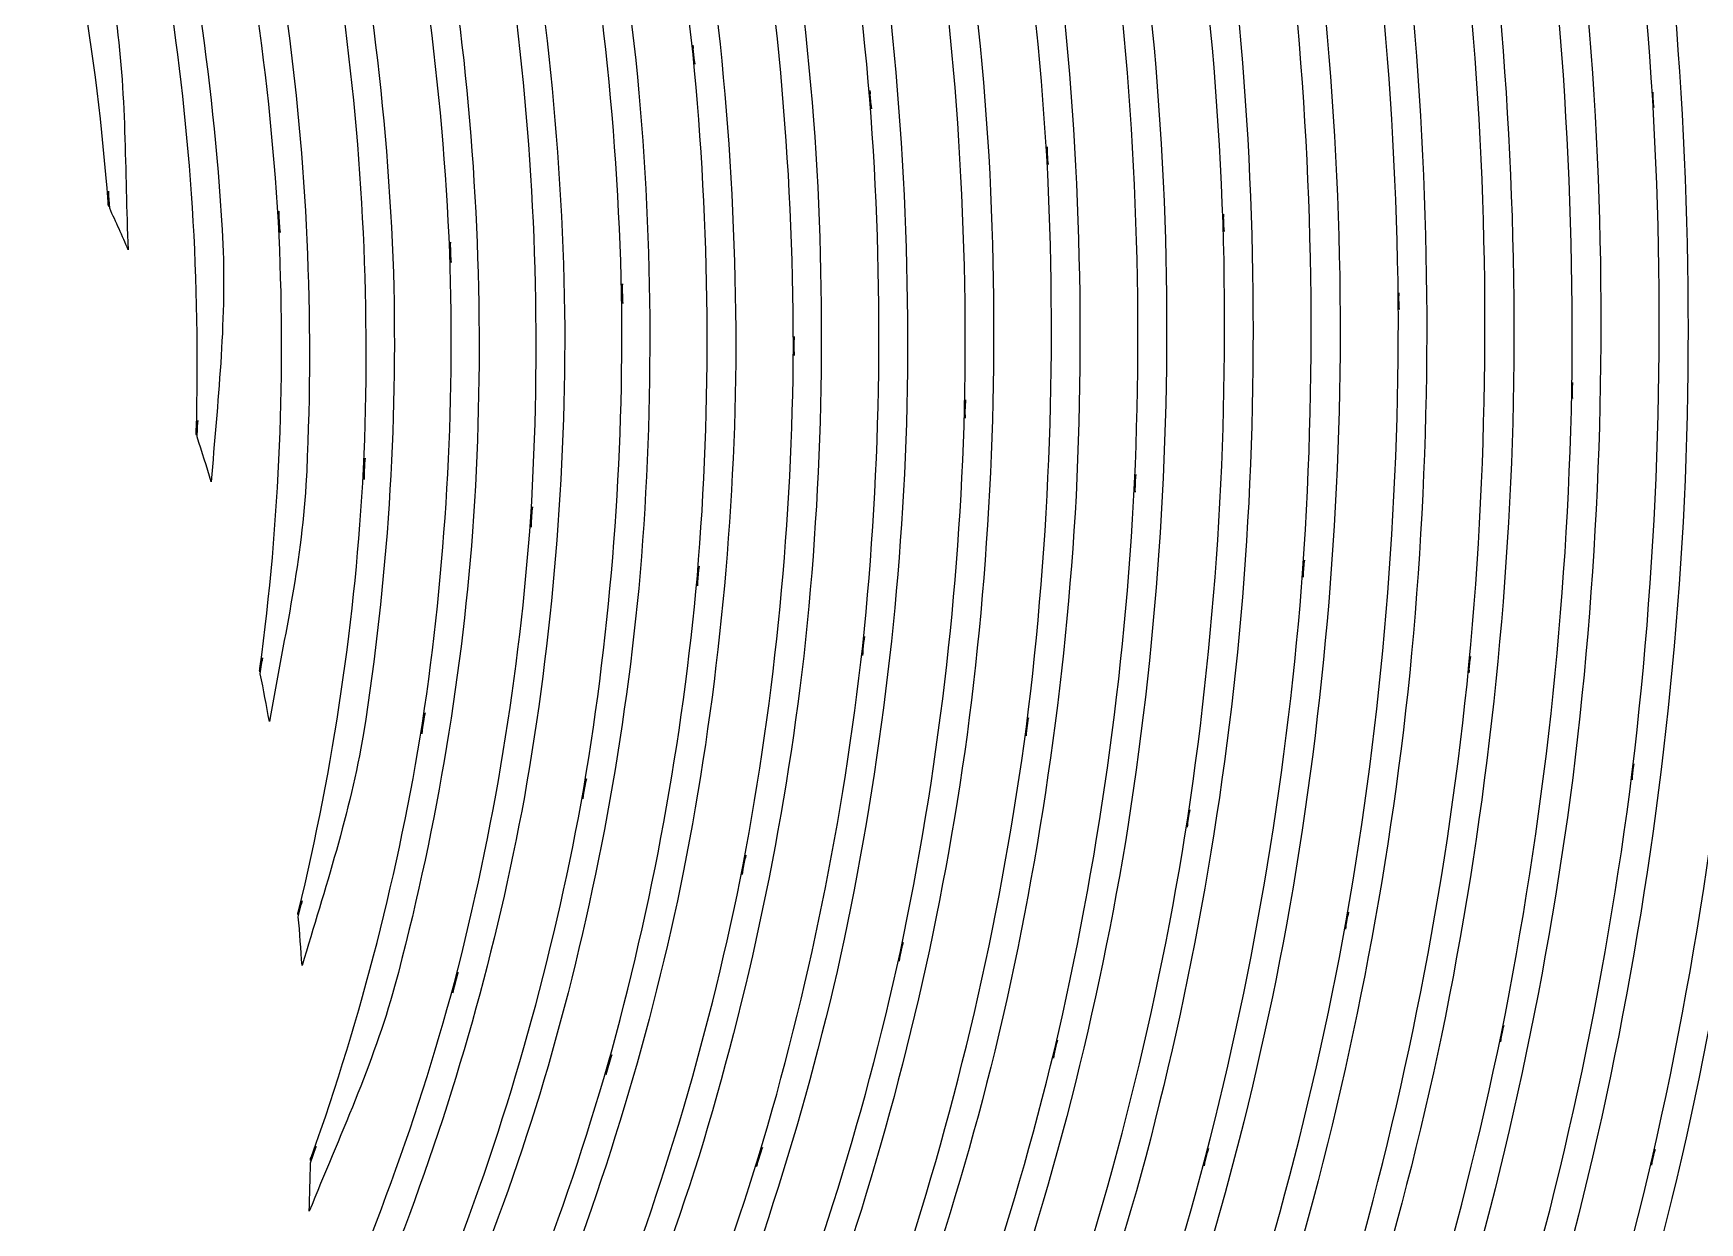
# Model space of a CAD drawing. Extents: x 1 to 151, y 102 to 252.
# Drawn here: x 107.68 to 133, y 176.26 to 194.33 of the extents above; entities that cross this region are included whole.
import ezdxf

# ---------------------------------------------------------------- set-up
doc = ezdxf.new("R2010")
doc.units = 0
doc.layers.add('Ebene_1', color=7, linetype='CONTINUOUS')

msp = doc.modelspace()

# ---------------------------------------------------------------- linework, layer by layer
at = {"layer": 'Ebene_1', "color": 7}
for p, q in [((117.731005, 193.864703), (117.701147, 194.152036)), ((117.702318, 194.008562), (117.702311, 194.008562)), ((120.414337, 193.185725), (120.391848, 193.463364)), ((120.389914, 193.324159), (120.389909, 193.324159)), ((132.286148, 193.322219), (132.286148, 193.322219)), ((132.303984, 193.205503), (132.289638, 193.439325)), ((123.077896, 192.470687), (123.077896, 192.470687)), ((123.098059, 192.338848), (123.082936, 192.606793)), ((108.838005, 191.673832), (108.819779, 191.93247)), ((111.402683, 191.466378), (111.402683, 191.466378)), ((111.427112, 191.305841), (111.409273, 191.628075)), ((125.757351, 191.451252), (125.757351, 191.451252)), ((125.773637, 191.322516), (125.765105, 191.581931)), ((114.006136, 191.003386), (114.006136, 191.003386)), ((114.026688, 190.849055), (114.015056, 191.159653)), ((116.634018, 190.227079), (116.628589, 190.526048)), ((116.616956, 190.375981), (116.616956, 190.375981)), ((128.41975, 190.261591), (128.419744, 190.261591)), ((128.432154, 190.137118), (128.430219, 190.387613)), ((119.240961, 189.437977), (119.241343, 189.726863)), ((119.227381, 189.584165), (119.227389, 189.584165)), ((131.056546, 188.905576), (131.056546, 188.905576)), ((131.065852, 188.782656), (131.069728, 189.024622)), ((121.838988, 188.482525), (121.845578, 188.760554)), ((110.168038, 188.197905), (110.176181, 188.447627)), ((121.829292, 188.622896), (121.829292, 188.622896)), ((112.696266, 187.714364), (112.696266, 187.714364)), ((112.704022, 187.552277), (112.719921, 187.874121)), ((124.412969, 187.493724), (124.412969, 187.493724)), ((124.419175, 187.359172), (124.431971, 187.627892)), ((115.241942, 186.825994), (115.262494, 187.135819)), ((115.237289, 186.983428), (115.237289, 186.983428)), ((117.76979, 185.934911), (117.795382, 186.23349)), ((126.971442, 186.200918), (126.971442, 186.200918)), ((126.974158, 186.069464), (126.992381, 186.327717)), ((117.768627, 186.086915), (117.76862, 186.086915)), ((120.279787, 184.877862), (120.310419, 185.165197)), ((120.281724, 185.024439), (120.281722, 185.024439)), ((129.493858, 184.612244), (129.518287, 184.861966)), ((111.12737, 184.596345), (111.161492, 184.840637)), ((129.494245, 184.736717), (129.49424, 184.736717)), ((113.581922, 183.685874), (113.631166, 184.004228)), ((113.591228, 183.848734), (113.591228, 183.848734)), ((122.763419, 183.656015), (122.79948, 183.932105)), ((122.768459, 183.794447), (122.768459, 183.794447)), ((131.971671, 182.989836), (132.001142, 183.230638)), ((131.975547, 183.111982), (131.975547, 183.111982)), ((116.029494, 182.698623), (116.082618, 183.004571)), ((116.041514, 182.854117), (116.041514, 182.854117)), ((125.212541, 182.269369), (125.253256, 182.5346)), ((125.220684, 182.403534), (125.220684, 182.403534)), ((118.450698, 181.547739), (118.507312, 181.841665)), ((118.465431, 181.69858), (118.465431, 181.69858)), ((111.704365, 180.907538), (111.764079, 181.149893)), ((127.618233, 180.719085), (127.66399, 180.974623)), ((127.629092, 180.847824), (127.629092, 180.847824)), ((120.836615, 180.234768), (120.897105, 180.516671)), ((120.853677, 180.379403), (120.853677, 180.379403)), ((114.050341, 179.748897), (114.132549, 180.060272)), ((114.076709, 179.909821), (114.076709, 179.909821)), ((123.179103, 178.759321), (123.243083, 179.029981)), ((129.972744, 179.007492), (130.022378, 179.252558)), ((129.986703, 179.133901), (129.986703, 179.133901)), ((116.381583, 178.510765), (116.466505, 178.809344)), ((123.198879, 178.900079), (123.198879, 178.900079)), ((116.409502, 178.663156), (116.409502, 178.663156)), ((111.888551, 177.169873), (111.978125, 177.417268)), ((118.669009, 177.11326), (118.756257, 177.399429)), ((118.698867, 177.260221), (118.698867, 177.260221)), ((125.469629, 177.124505), (125.537488, 177.38392)), ((125.491731, 177.258671), (125.491731, 177.258671)), ((132.266759, 177.134198), (132.321436, 177.370734)), ((132.283045, 177.254405), (132.283045, 177.254405))]:
    msp.add_line(p, q, dxfattribs=at)
for points in [[(126.915605, 204.194371), (127.795977, 200.951075), (128.383192, 197.635701), (128.672179, 194.287754)], [(132.286148, 193.322219), (132.063172, 196.855296), (131.525395, 200.36133), (130.678475, 203.798851)], [(129.859904, 203.401779), (130.683688, 200.011766), (131.203011, 196.554666), (131.411351, 193.072111)], [(132.808467, 202.43353), (133.566728, 198.896943), (134.007595, 195.300294), (134.12648, 191.685075)], [(117.702311, 194.008562), (117.409255, 196.76589), (116.867683, 199.490568), (116.082618, 202.150074)], [(120.389909, 193.324159), (120.14806, 196.213873), (119.646062, 199.075461), (118.888872, 201.874761)], [(112.557058, 201.749514), (113.331831, 199.272125), (113.879004, 196.729589), (114.191875, 194.152812)], [(115.310578, 201.667307), (116.067691, 199.053124), (116.585179, 196.376067), (116.858148, 193.668105)], [(118.100546, 201.419914), (118.831238, 198.666473), (119.310752, 195.853038), (119.5345, 193.013171)], [(123.077896, 192.470687), (122.895963, 195.493447), (122.442649, 198.493566), (121.721882, 201.435037)], [(120.918433, 201.006169), (121.613825, 198.113311), (122.046322, 195.163827), (122.212016, 192.193047)], [(125.757351, 191.451252), (125.644221, 194.605068), (125.247867, 197.741856), (124.573116, 200.824694)], [(123.755322, 200.424521), (124.406799, 197.390207), (124.783811, 194.303679), (124.882165, 191.201921)], [(128.419744, 190.261583), (128.384683, 193.544783), (128.055562, 196.818235), (127.435597, 200.042564)], [(126.603454, 199.674196), (127.202083, 196.498669), (127.514386, 193.276243), (127.536804, 190.04483)], [(131.056546, 188.905571), (131.107872, 192.316848), (130.854582, 195.725323), (130.298465, 199.09138)], [(111.402686, 191.466378), (111.25967, 193.856654), (110.897697, 196.22841), (110.320434, 198.552391)], [(129.455076, 198.750152), (129.991338, 195.43338), (130.229053, 192.075463), (130.166626, 188.71596)], [(108.815134, 191.764567), (108.642919, 194.027352), (108.262675, 196.269171), (107.677822, 198.462043)], [(114.006124, 191.003386), (113.900979, 193.521195), (113.566194, 196.023744), (113.005301, 198.480655)], [(109.547615, 198.07234), (110.097214, 195.793149), (110.434623, 193.468438), (110.557744, 191.127082)], [(112.215825, 198.028522), (112.750919, 195.61655), (113.063073, 193.161393), (113.149951, 190.692398)], [(116.616956, 190.375981), (116.558266, 193.02192), (116.259583, 195.656664), (115.723546, 198.248385)], [(114.919711, 197.820679), (115.431112, 195.276476), (115.709119, 192.691118), (115.751078, 190.096404)], [(119.227389, 189.584165), (119.224156, 192.356442), (118.970444, 195.122642), (118.467758, 197.848986)], [(132.300494, 197.653552), (132.765523, 194.196533), (132.920062, 190.704896), (132.763486, 187.220351)], [(117.649187, 197.451527), (118.129032, 194.771851), (118.363909, 192.054567), (118.352205, 189.33212)], [(121.829292, 188.622896), (121.890614, 191.522271), (121.690102, 194.42078), (121.229808, 197.284014)], [(120.398441, 196.91331), (120.837399, 194.098757), (121.019798, 191.250551), (120.945575, 188.403033)], [(124.412969, 187.493724), (124.547832, 190.519167), (124.410141, 193.549945), (124.000777, 196.550362)], [(123.157388, 196.207189), (123.54671, 193.256475), (123.668632, 190.277047), (123.522663, 187.304495)], [(126.971442, 186.200918), (127.18807, 189.348324), (127.12226, 192.508587), (126.773683, 195.644156)], [(125.918272, 195.332392), (126.249097, 192.246016), (126.300932, 189.136547), (126.074542, 186.040771)], [(110.154468, 188.283603), (110.219461, 190.55223), (110.075839, 192.821315), (109.723272, 195.063284)], [(112.696266, 187.714364), (112.803788, 190.106733), (112.692134, 192.503412), (112.360849, 194.875219)], [(108.919049, 194.637517), (109.096862, 193.447756), (109.063847, 192.242656), (109.119524, 191.04216)], [(111.542278, 194.47582), (111.85041, 192.151994), (111.943337, 189.805324), (111.821081, 187.464256)], [(115.237289, 186.983428), (115.395458, 189.498256), (115.324239, 192.022029), (115.023242, 194.523903)], [(129.49424, 184.736717), (129.802397, 188.005953), (129.817527, 191.295827), (129.538057, 194.567721)], [(128.672179, 194.287754), (128.935239, 191.066971), (128.908746, 187.829619), (128.593464, 184.613408)], [(114.191875, 194.152812), (114.47149, 191.699401), (114.524902, 189.226066), (114.353573, 186.762788)], [(117.701147, 194.152036), (117.706057, 194.104357), (117.697551, 194.056256), (117.702318, 194.008562)], [(117.76862, 186.086915), (117.986627, 188.723984), (117.964772, 191.375319), (117.702311, 194.008562)], [(117.702311, 194.008562), (117.707491, 193.959837), (117.725983, 193.913448), (117.731005, 193.864703)], [(116.858148, 193.668105), (117.101045, 191.083717), (117.107327, 188.482899), (116.877923, 185.897297)], [(120.391848, 193.463364), (120.395595, 193.417007), (120.386297, 193.370524), (120.389914, 193.324159)], [(120.281722, 185.024439), (120.568408, 187.782159), (120.604915, 190.559808), (120.389909, 193.324159)], [(120.389909, 193.324159), (120.393826, 193.277366), (120.41056, 193.23253), (120.414337, 193.185725)], [(131.975547, 183.111982), (132.383382, 186.499471), (132.487328, 189.91628), (132.286148, 193.322219)], [(132.289638, 193.439325), (132.292031, 193.400263), (132.283842, 193.361282), (132.286148, 193.322219)], [(132.286148, 193.322219), (132.288643, 193.282862), (132.301579, 193.244866), (132.303984, 193.205503)], [(119.5345, 193.013171), (119.731714, 190.298049), (119.681428, 187.57119), (119.385209, 184.865066)], [(131.411351, 193.072111), (131.598172, 189.717259), (131.483547, 186.352484), (131.070118, 183.017754)], [(122.768459, 183.794447), (123.132473, 186.671526), (123.236226, 189.574963), (123.077896, 192.470687)], [(123.082936, 192.606793), (123.08555, 192.561369), (123.075412, 192.516116), (123.077896, 192.470687)], [(123.077896, 192.470687), (123.080571, 192.426221), (123.095501, 192.383325), (123.098059, 192.338848)], [(122.212016, 192.193047), (122.354515, 189.347303), (122.238888, 186.495126), (121.867293, 183.670364)], [(108.819779, 191.93247), (108.823781, 191.876493), (108.8114, 191.820557), (108.815126, 191.764567)], [(108.813963, 191.726566), (108.814523, 191.739234), (108.815974, 191.751896), (108.815134, 191.764567)], [(108.825985, 191.700197), (108.82206, 191.70903), (108.817896, 191.717738), (108.813963, 191.726566)], [(108.815126, 191.764567), (108.816781, 191.742824), (108.821429, 191.721518), (108.825985, 191.700197)], [(109.119524, 191.04216), (109.030039, 191.255064), (108.931484, 191.463056), (108.838005, 191.673832)], [(111.12233, 184.677777), (111.424633, 186.927484), (111.518921, 189.199328), (111.402686, 191.466378)], [(111.409273, 191.628075), (111.412282, 191.574083), (111.399914, 191.520374), (111.402683, 191.466378)], [(111.402683, 191.466378), (111.405924, 191.412228), (111.424098, 191.360008), (111.427112, 191.305841)], [(125.220684, 182.403534), (125.670908, 185.397452), (125.850622, 188.4254), (125.757351, 191.451252)], [(125.765105, 191.581931), (125.766556, 191.538228), (125.756005, 191.494955), (125.757351, 191.451252)], [(125.757351, 191.451252), (125.758904, 191.407937), (125.772189, 191.365837), (125.773637, 191.322516)], [(124.882165, 191.201921), (124.960974, 188.227201), (124.771364, 185.251557), (124.315642, 182.31086)], [(110.557744, 191.127082), (110.610392, 189.9209), (110.476063, 188.720221), (110.380535, 187.517766)], [(113.591215, 183.848734), (113.948006, 186.216112), (114.087418, 188.610614), (114.006124, 191.003386)], [(114.015056, 191.159653), (114.017041, 191.107398), (114.00436, 191.055644), (114.006136, 191.003386)], [(114.006136, 191.003386), (114.0083, 190.951423), (114.024713, 190.901031), (114.026688, 190.849055)], [(113.149951, 190.692398), (113.213425, 188.349805), (113.06069, 186.006802), (112.694715, 183.692079)], [(116.628589, 190.526048), (116.629531, 190.475767), (116.616203, 190.426258), (116.616956, 190.375981)], [(116.041514, 182.854117), (116.461869, 185.338754), (116.654731, 187.85611), (116.616956, 190.375981)], [(116.616956, 190.375981), (116.618076, 190.325929), (116.633082, 190.277141), (116.634018, 190.227079)], [(127.629092, 180.847816), (128.174101, 183.95588), (128.438914, 187.106228), (128.419744, 190.261583)], [(128.430219, 190.387613), (128.430575, 190.345374), (128.419492, 190.30383), (128.41975, 190.261591)], [(128.419744, 190.261591), (128.420177, 190.219812), (128.431802, 190.178899), (128.432154, 190.137118)], [(115.751078, 190.096404), (115.772826, 187.62679), (115.568103, 185.160847), (115.139961, 182.728481)], [(127.536804, 190.04483), (127.543389, 186.939959), (127.270293, 183.841507), (126.721334, 180.785781)], [(119.241343, 189.726863), (119.241343, 189.678968), (119.227638, 189.632058), (119.227381, 189.584165)], [(118.465431, 181.69858), (118.957966, 184.298731), (119.213267, 186.93791), (119.227389, 189.584165)], [(119.227389, 189.584165), (119.227389, 189.535127), (119.241063, 189.48702), (119.240961, 189.437977)], [(118.352205, 189.33212), (118.323627, 186.737196), (118.058233, 184.150792), (117.560002, 181.603965)], [(129.986703, 179.133896), (130.634724, 182.352799), (130.992762, 185.62276), (131.056546, 188.905571)], [(131.056546, 188.905576), (131.055935, 188.864406), (131.066559, 188.823826), (131.065852, 188.782656)], [(131.069728, 189.024622), (131.069041, 188.98462), (131.057322, 188.945575), (131.056546, 188.905576)], [(121.845578, 188.760554), (121.844458, 188.71426), (121.830547, 188.669183), (121.829292, 188.622896)], [(130.166626, 188.71596), (130.091797, 185.485031), (129.726495, 182.267763), (129.076618, 179.102106)], [(110.176181, 188.447627), (110.174348, 188.392378), (110.156576, 188.338834), (110.154468, 188.283603)], [(120.945575, 188.403033), (120.857869, 185.682077), (120.52284, 182.975062), (119.945142, 180.314647)], [(120.853677, 180.379403), (121.427307, 183.092264), (121.754204, 185.851049), (121.829292, 188.622896)], [(121.829292, 188.622896), (121.828299, 188.575907), (121.840118, 188.529516), (121.838988, 188.482525)], [(110.150202, 188.250642), (110.151042, 188.261689), (110.154043, 188.272507), (110.154468, 188.283603)], [(110.157958, 188.227376), (110.155438, 188.235165), (110.15273, 188.242855), (110.150202, 188.250642)], [(110.154468, 188.283603), (110.153934, 188.264789), (110.156148, 188.246093), (110.157958, 188.227376)], [(110.380535, 187.517766), (110.312052, 187.745579), (110.240932, 187.97204), (110.168038, 188.197905)], [(111.709018, 180.994399), (112.244331, 183.199364), (112.574924, 185.448346), (112.696266, 187.714364)], [(112.696266, 187.714364), (112.693822, 187.660209), (112.706682, 187.606427), (112.704022, 187.552277)], [(112.719921, 187.874121), (112.717271, 187.820224), (112.699152, 187.768243), (112.696266, 187.714364)], [(111.821081, 187.464256), (111.747085, 186.253647), (111.472981, 185.070321), (111.265025, 183.876655)], [(123.198879, 178.900079), (123.861146, 181.722349), (124.268154, 184.598349), (124.412969, 187.493724)], [(124.412969, 187.493724), (124.410959, 187.448774), (124.421298, 187.404119), (124.419175, 187.359172)], [(124.431971, 187.627892), (124.429833, 187.582678), (124.41523, 187.538931), (124.412969, 187.493724)], [(115.262494, 187.135819), (115.259053, 187.084329), (115.240934, 187.034897), (115.237289, 186.983428)], [(123.522663, 187.304495), (123.366751, 184.46039), (122.953419, 181.636799), (122.288794, 178.86712)], [(132.763486, 187.220351), (132.598592, 183.863429), (132.133055, 180.528294), (131.372963, 177.254405)], [(132.283045, 177.254392), (133.042844, 180.58116), (133.503891, 183.969101), (133.659612, 187.377771)], [(114.076709, 179.909821), (114.679029, 182.227481), (115.068182, 184.594839), (115.237289, 186.983428)], [(115.237289, 186.983428), (115.233988, 186.93092), (115.245445, 186.878494), (115.241942, 186.825994)], [(114.353573, 186.762788), (114.171863, 184.425721), (113.774979, 182.111301), (113.168564, 179.847002)], [(117.795382, 186.23349), (117.791106, 186.183897), (117.773079, 186.136488), (117.768627, 186.086915)], [(125.491731, 177.258671), (126.252217, 180.189151), (126.748066, 183.181549), (126.971442, 186.200918)], [(126.971442, 186.200918), (126.968428, 186.157103), (126.977281, 186.113273), (126.974158, 186.069464)], [(126.992381, 186.327717), (126.989324, 186.284895), (126.974611, 186.243728), (126.971442, 186.200918)], [(116.877923, 185.897297), (116.64154, 183.439339), (116.179986, 181.008551), (115.500193, 178.634461)], [(116.409502, 178.663156), (117.087673, 181.09137), (117.543014, 183.575928), (117.76862, 186.086915)], [(117.76862, 186.086915), (117.764435, 186.036314), (117.774135, 185.985499), (117.76979, 185.934911)], [(126.074542, 186.040771), (125.842018, 183.074528), (125.342211, 180.135826), (124.581649, 177.259447)], [(120.310419, 185.165197), (120.305308, 185.117483), (120.286996, 185.072133), (120.281724, 185.024439)], [(119.385209, 184.865066), (119.085406, 182.287032), (118.550635, 179.742305), (117.788782, 177.260997)], [(118.698867, 177.260221), (119.460796, 179.795202), (119.991026, 182.39363), (120.281722, 185.024439)], [(120.281722, 185.024439), (120.276659, 184.975737), (120.285, 184.926551), (120.279787, 184.877862)], [(129.518287, 184.861966), (129.514196, 184.819558), (129.49844, 184.779111), (129.494245, 184.736717)], [(111.11535, 184.649082), (111.118135, 184.658549), (111.120927, 184.668013), (111.12233, 184.677777)], [(111.120393, 184.627754), (111.118891, 184.634922), (111.116865, 184.641917), (111.11535, 184.649082)], [(111.122327, 184.677777), (111.120113, 184.661201), (111.120291, 184.644477), (111.120393, 184.627754)], [(111.161492, 184.840637), (111.153792, 184.785205), (111.1303, 184.733163), (111.122327, 184.677777)], [(128.593464, 184.613408), (128.275611, 181.5254), (127.679912, 178.472756), (126.814785, 175.491238)], [(127.724483, 175.458666), (128.591203, 178.492232), (129.183565, 181.597016), (129.49424, 184.736717)], [(129.49424, 184.736717), (129.49034, 184.695325), (129.497844, 184.653631), (129.493858, 184.612244)], [(111.265025, 183.876655), (111.2198, 184.116846), (111.177388, 184.35788), (111.12737, 184.596345)], [(111.905987, 177.266037), (112.669381, 179.40391), (113.233776, 181.606926), (113.591215, 183.848734)], [(113.591228, 183.848734), (113.583106, 183.794854), (113.590261, 183.73973), (113.581922, 183.685874)], [(113.631166, 184.004228), (113.622952, 183.951221), (113.599671, 183.901702), (113.591228, 183.848734)], [(122.79948, 183.932105), (122.793422, 183.885358), (122.774659, 183.841171), (122.768459, 183.794447)], [(112.694715, 183.692079), (112.493543, 182.489935), (112.108809, 181.332132), (111.761752, 180.164582)], [(121.867293, 183.670364), (121.4957, 180.973633), (120.879447, 178.316644), (120.026961, 175.731266)], [(120.936269, 175.699468), (121.790051, 178.337061), (122.403721, 181.046267), (122.768459, 183.794447)], [(122.768459, 183.794447), (122.76265, 183.748543), (122.769349, 183.701907), (122.763419, 183.656015)], [(129.888599, 173.504331), (130.86973, 176.638019), (131.568802, 179.853548), (131.975547, 183.111982)], [(131.975547, 183.111982), (131.97067, 183.071455), (131.976642, 183.030354), (131.971671, 182.989836)], [(132.001142, 183.230638), (131.996209, 183.190397), (131.980569, 183.152212), (131.975547, 183.111982)], [(114.148058, 175.941821), (114.989337, 178.183222), (115.623688, 180.496804), (116.041514, 182.854117)], [(116.041514, 182.854117), (116.032824, 182.802753), (116.038378, 182.749963), (116.029494, 182.698623)], [(116.082618, 183.004571), (116.073729, 182.953232), (116.050606, 182.905418), (116.041514, 182.854117)], [(131.070118, 183.017754), (130.657936, 179.812157), (129.958637, 176.650693), (128.981227, 173.569863)], [(115.139961, 182.728481), (114.715042, 180.423169), (114.077737, 178.1624), (113.237973, 175.973618)], [(123.113571, 173.980895), (124.067982, 176.719595), (124.773657, 179.538068), (125.220684, 182.403534)], [(125.220684, 182.403534), (125.214007, 182.359137), (125.219335, 182.313754), (125.212541, 182.269369)], [(125.253256, 182.5346), (125.246429, 182.490006), (125.227638, 182.448108), (125.220684, 182.403534)], [(124.315642, 182.31086), (123.863325, 179.49756), (123.156731, 176.731702), (122.205812, 174.045651)], [(118.507312, 181.841665), (118.497871, 181.792761), (118.475048, 181.747445), (118.465431, 181.69858)], [(117.560002, 181.603965), (117.068104, 179.184182), (116.354421, 176.815078), (115.430397, 174.525316)], [(116.338153, 174.459783), (117.266099, 176.802982), (117.978774, 179.225642), (118.465431, 181.69858)], [(118.465431, 181.69858), (118.456011, 181.648837), (118.460292, 181.597452), (118.450698, 181.547739)], [(131.977487, 171.398768), (133.080876, 174.627503), (133.892803, 177.947961), (134.40412, 181.321283)], [(111.764079, 181.149893), (111.750827, 181.09639), (111.722524, 181.04783), (111.709018, 180.994399)], [(133.495975, 181.256914), (132.981176, 177.936682), (132.170068, 174.669798), (131.072444, 171.494158)], [(111.697383, 180.961825), (111.700623, 180.972895), (111.706185, 180.983194), (111.709018, 180.994399)], [(111.700486, 180.937009), (111.69962, 180.945338), (111.698246, 180.953498), (111.697383, 180.961825)], [(111.709018, 180.994399), (111.704444, 180.975562), (111.702667, 180.956253), (111.700486, 180.937009)], [(111.761752, 180.164582), (111.741671, 180.412002), (111.729473, 180.661574), (111.704365, 180.907538)], [(125.223397, 172.111473), (126.285766, 174.945643), (127.091236, 177.869085), (127.629092, 180.847816)], [(127.629092, 180.847824), (127.621639, 180.805318), (127.625793, 180.761574), (127.618233, 180.719085)], [(127.66399, 180.974623), (127.656298, 180.931368), (127.636899, 180.891048), (127.629092, 180.847824)], [(126.721334, 180.785781), (126.180123, 177.859354), (125.375577, 174.988491), (124.318355, 172.206869)], [(119.945142, 180.314647), (119.377654, 177.782293), (118.580234, 175.307858), (117.563492, 172.920359)], [(118.468147, 172.824192), (119.490667, 175.265102), (120.289745, 177.793702), (120.853677, 180.379403)], [(120.853677, 180.379403), (120.843612, 180.331805), (120.84683, 180.282335), (120.836615, 180.234768)], [(120.897105, 180.516671), (120.887012, 180.469647), (120.863925, 180.426392), (120.853677, 180.379403)], [(114.132549, 180.060272), (114.118844, 180.008437), (114.090638, 179.96159), (114.076709, 179.909821)], [(111.712508, 173.538842), (112.695179, 175.585404), (113.486862, 177.717598), (114.076709, 179.909821)], [(113.168564, 179.847002), (112.842201, 178.670563), (112.328667, 177.561348), (111.869939, 176.431181)], [(114.076709, 179.909821), (114.063007, 179.857094), (114.064264, 179.801568), (114.050341, 179.748897)], [(123.243083, 179.029981), (123.232476, 178.985385), (123.209618, 178.944642), (123.198879, 178.900079)], [(129.076618, 179.102106), (128.4377, 176.064201), (127.526625, 173.090415), (126.354509, 170.216085)], [(127.255288, 170.087731), (128.435055, 173.015357), (129.34949, 176.042577), (129.986703, 179.133896)], [(129.986703, 179.133901), (129.978318, 179.092255), (129.981223, 179.04912), (129.972744, 179.007492)], [(130.022378, 179.252558), (130.014118, 179.212003), (129.995057, 179.174435), (129.986703, 179.133901)], [(116.466505, 178.809344), (116.452209, 178.758903), (116.423998, 178.71353), (116.409502, 178.663156)], [(122.288794, 178.86712), (121.63735, 176.22393), (120.746562, 173.646377), (119.628727, 171.164171)], [(120.53028, 171.037759), (121.655519, 173.572747), (122.549071, 176.203714), (123.198879, 178.900079)], [(123.198879, 178.900079), (123.188033, 178.853859), (123.190087, 178.805513), (123.179103, 178.759321)], [(115.500193, 178.634461), (114.836495, 176.385594), (113.966384, 174.203446), (112.90217, 172.114194)], [(113.804112, 171.987008), (114.875201, 174.128282), (115.74743, 176.362311), (116.409502, 178.663156)], [(116.409502, 178.663156), (116.395581, 178.613308), (116.395693, 178.560562), (116.381583, 178.510765)], [(111.906, 177.266037), (111.898448, 177.244882), (111.89466, 177.222673), (111.889327, 177.200894)], [(111.890091, 177.233079), (111.894752, 177.244355), (111.90177, 177.254565), (111.905987, 177.266037)], [(111.978125, 177.417268), (111.959058, 177.36463), (111.925323, 177.318576), (111.906, 177.266037)], [(117.788782, 177.260997), (117.046692, 174.906018), (116.089911, 172.624491), (114.931344, 170.444091)], [(115.82708, 170.284721), (116.994614, 172.517788), (117.956311, 174.85206), (118.698867, 177.260221)], [(118.698867, 177.260221), (118.684447, 177.212247), (118.683594, 177.16119), (118.669009, 177.11326)], [(118.756257, 177.399429), (118.741608, 177.351302), (118.713689, 177.308289), (118.698867, 177.260221)], [(124.581649, 177.259447), (123.838067, 174.509582), (122.846851, 171.833171), (121.620674, 169.261796)], [(122.516411, 169.102425), (123.751565, 171.726418), (124.747683, 174.455542), (125.491731, 177.258671)], [(125.491731, 177.258671), (125.480322, 177.214708), (125.481157, 177.16844), (125.469629, 177.124505)], [(125.537488, 177.38392), (125.526179, 177.340833), (125.50316, 177.301725), (125.491731, 177.258671)], [(131.372963, 177.254405), (130.628108, 174.10973), (129.601752, 171.038306), (128.307681, 168.077174)], [(129.204967, 167.920504), (130.507584, 170.933701), (131.537949, 174.057485), (132.283045, 177.254392)], [(132.283045, 177.254405), (132.274024, 177.214904), (132.275865, 177.173681), (132.266759, 177.134198)], [(132.321436, 177.370734), (132.312236, 177.330867), (132.292334, 177.294251), (132.283045, 177.254405)], [(111.869939, 176.431181), (111.875485, 176.677608), (111.888034, 176.922236), (111.888551, 177.169873)], [(111.889327, 177.200894), (111.88934, 177.211684), (111.890091, 177.222286), (111.890091, 177.233079)]]:
    msp.add_open_spline(points, degree=3, dxfattribs=at)

doc.saveas('drawing.dxf')
